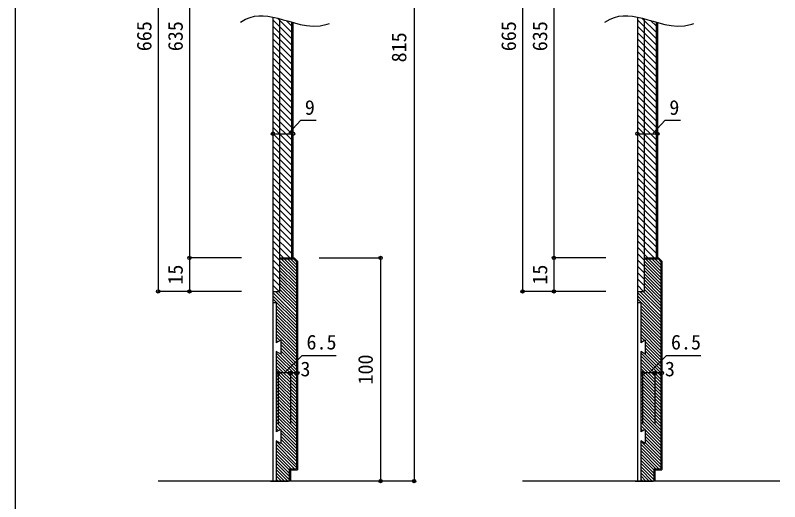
# Model space of a CAD drawing. Units: millimetres, scale not verified. Extents: x -600 to 570, y -431 to 418.
# Drawn here: x -81 to 261.4, y -108.2 to 109.7 of the extents above; entities that cross this region are included whole.
import ezdxf
from ezdxf.enums import TextEntityAlignment as Align

# ---------------------------------------------------------------- set-up
doc = ezdxf.new("R2010")
doc.units = ezdxf.units.MM
doc.header["$LTSCALE"] = 3
doc.header["$PDMODE"] = 32
doc.header["$PDSIZE"] = 1.5
for name, color, linetype in [('0-1_通り芯', 3, 'Continuous'), ('0-3_仕上', 7, 'Continuous'), ('0-A_文字', 7, 'Continuous'), ('0-B_寸法', 7, 'Continuous'), ('0-C_ハッチ', 4, 'Continuous')]:
    doc.layers.add(name, color=color, linetype=linetype)
doc.styles.add('ＭＳ ゴシック', font='')
doc.styles.get('ＭＳ ゴシック').set_extended_font_data('MS Gothic')

msp = doc.modelspace()

# ---------------------------------------------------------------- linework, layer by layer
at = {"layer": '0-1_通り芯'}
for p, q in [((-81, 417.5), (-81, -379)), ((34.373, 108.908), (34.373, -98.962)), ((42.873, 1.038), (42.873, 106.583)), ((43.373, 106.442), (43.373, 1.038)), ((197.607, 108.908), (197.607, -98.962)), ((206.107, 1.038), (206.107, 106.583)), ((206.607, 106.442), (206.607, 1.038)), ((37.373, 1.038), (37.373, -13.962)), ((37.373, 1.038), (43.863, 1.038)), ((37.373, 0.538), (43.656, 0.538)), ((44.873, -0.679), (43.656, 0.538)), ((45.373, -0.472), (43.863, 1.038)), ((200.607, 1.038), (200.607, -13.962)), ((200.607, 1.038), (207.097, 1.038)), ((200.607, 0.538), (206.89, 0.538)), ((208.107, -0.679), (206.89, 0.538)), ((208.607, -0.472), (207.097, 1.038)), ((44.873, -0.679), (44.873, -13.962)), ((45.373, -0.472), (45.373, -93.962)), ((208.107, -0.679), (208.107, -13.962)), ((208.607, -0.472), (208.607, -93.962)), ((44.873, -9.462), (44.873, -93.462)), ((208.107, -9.462), (208.107, -93.462)), ((34.373, -13.962), (37.373, -13.962)), ((197.607, -13.962), (200.607, -13.962)), ((34.373, -18.962), (35.873, -18.962)), ((35.873, -18.962), (35.873, -36.962)), ((197.607, -18.962), (199.107, -18.962)), ((199.107, -18.962), (199.107, -36.962)), ((37.873, -35.808), (35.873, -36.962)), ((37.873, -35.808), (37.873, -42.117)), ((201.107, -35.808), (199.107, -36.962)), ((201.107, -35.808), (201.107, -42.117)), ((37.873, -42.117), (35.873, -40.962)), ((35.873, -40.962), (35.873, -76.962)), ((201.107, -42.117), (199.107, -40.962)), ((199.107, -40.962), (199.107, -76.962)), ((37.873, -75.808), (35.873, -76.962)), ((37.873, -75.808), (37.873, -82.117)), ((201.107, -75.808), (199.107, -76.962)), ((201.107, -75.808), (201.107, -82.117)), ((41.873, -93.462), (44.873, -93.462)), ((41.873, -98.962), (41.873, -93.462)), ((42.373, -93.962), (45.373, -93.962)), ((42.373, -98.962), (42.373, -93.962)), ((205.107, -93.462), (208.107, -93.462)), ((205.107, -98.962), (205.107, -93.462)), ((205.607, -93.962), (208.607, -93.962)), ((205.607, -98.962), (205.607, -93.962)), ((33.373, -98.962), (41.373, -98.962)), ((196.607, -98.962), (204.607, -98.962))]:
    msp.add_line(p, q, dxfattribs=at)
at = {"layer": '0-1_通り芯', "color": 4}
for p, q in [((37.373, 108.16), (37.373, 1.038)), ((200.607, 108.16), (200.607, 1.038))]:
    msp.add_line(p, q, dxfattribs=at)
at = {"layer": '0-1_通り芯'}
for points in [[(37.873, -82.117), (35.873, -80.962), (35.873, -98.962)], [(201.107, -82.117), (199.107, -80.962), (199.107, -98.962)]]:
    msp.add_lwpolyline(points, dxfattribs=at)
at = {"layer": '0-3_仕上'}
for p, q in [((55.125, -98.962), (-17.018, -98.962)), ((261.355, -98.962), (146.215, -98.962))]:
    msp.add_line(p, q, dxfattribs=at)
at = {"layer": '0-A_文字'}
for points in [[(19.87, 106.641), (22.161, 107.973), (24.119, 108.774), (26.062, 109.272), (28.031, 109.508), (30.059, 109.512), (32.166, 109.305), (34.358, 108.912), (36.634, 108.366), (38.995, 107.708), (41.442, 106.989), (43.988, 106.267), (46.646, 105.614), (49.443, 105.113), (52.394, 104.868), (55.496, 105.005), (58.704, 105.65), (59.733, 106.048)], [(183.103, 106.641), (185.395, 107.973), (187.352, 108.774), (189.295, 109.272), (191.264, 109.508), (193.292, 109.512), (195.399, 109.305), (197.591, 108.912), (199.868, 108.366), (202.228, 107.708), (204.675, 106.989), (207.222, 106.267), (209.88, 105.614), (212.676, 105.113), (215.627, 104.868), (218.73, 105.005), (221.937, 105.65), (222.966, 106.048)]]:
    msp.add_lwpolyline(points, dxfattribs=at)
at = {"layer": '0-B_寸法', "color": 4}
for p, q in [((97.606, 289.656), (97.606, -98.962)), ((-17.018, 224.656), (-17.018, -13.962)), ((-3.018, 224.656), (-3.018, -13.962)), ((146.215, 224.656), (146.215, -13.962)), ((160.215, 224.656), (160.215, -13.962)), ((34.373, 61.019), (34.373, 56.666)), ((43.373, 61.019), (43.373, 56.666)), ((197.607, 61.019), (197.607, 56.666)), ((206.607, 61.019), (206.607, 56.666)), ((34.373, 56.666), (43.373, 56.666)), ((197.607, 56.666), (206.607, 56.666)), ((20.24, 1.038), (-3.018, 1.038)), ((183.473, 1.038), (160.215, 1.038)), ((20.24, -13.962), (-17.018, -13.962)), ((183.473, -13.962), (146.215, -13.962)), ((36.874, -73.324), (36.874, -50.481)), ((45.373, -50.481), (36.874, -50.481)), ((42.373, -73.324), (42.373, -50.481)), ((45.373, -50.481), (45.373, -73.324)), ((200.107, -73.324), (200.107, -50.481)), ((208.607, -50.481), (200.107, -50.481)), ((205.607, -73.324), (205.607, -50.481)), ((208.607, -50.481), (208.607, -73.324)), ((97.606, -98.962), (55.125, -98.962))]:
    msp.add_line(p, q, dxfattribs=at)
for points in [[(41.484, 56.92), (46.887, 62.66), (53.68, 62.66)], [(204.717, 56.92), (210.12, 62.66), (216.913, 62.66)], [(55.125, 1.038), (82.606, 1.038), (82.606, -98.962)], [(39.623, -50.481), (47.411, -42.694), (62.745, -42.694)], [(202.857, -50.481), (210.644, -42.694), (225.978, -42.694)]]:
    msp.add_lwpolyline(points, dxfattribs=at)
at = {"layer": '0-B_寸法'}
for p in [(34.373, 56.666), (43.373, 56.666), (197.607, 56.666), (206.607, 56.666), (-3.018, 1.038), (82.606, 1.038), (160.215, 1.038), (-17.018, -13.962), (-3.018, -13.962), (146.215, -13.962), (160.215, -13.962), (36.874, -50.481), (42.373, -50.481), (45.373, -50.481), (200.107, -50.481), (205.607, -50.481), (208.607, -50.481), (82.606, -98.962), (97.606, -98.962)]:
    msp.add_point(p, dxfattribs=at)
at = {"layer": '0-C_ハッチ'}
for p, q in [((42.873, 99.092), (34.373, 107.592)), ((42.873, 101.92), (36.363, 108.431)), ((42.873, 104.749), (40.297, 107.326)), ((206.107, 99.092), (197.607, 107.592)), ((206.107, 101.92), (199.596, 108.431)), ((206.107, 104.749), (203.53, 107.326)), ((42.873, 96.264), (34.373, 104.764)), ((206.107, 96.264), (197.607, 104.764)), ((42.873, 93.435), (34.373, 101.935)), ((206.107, 93.435), (197.607, 101.935)), ((42.873, 90.607), (34.373, 99.107)), ((42.873, 87.778), (34.373, 96.278)), ((206.107, 90.607), (197.607, 99.107)), ((206.107, 87.778), (197.607, 96.278)), ((42.873, 84.95), (34.373, 93.45)), ((206.107, 84.95), (197.607, 93.45)), ((42.873, 82.121), (34.373, 90.622)), ((206.107, 82.121), (197.607, 90.622)), ((42.873, 79.293), (34.373, 87.793)), ((206.107, 79.293), (197.607, 87.793)), ((42.873, 76.465), (34.373, 84.965)), ((206.107, 76.465), (197.607, 84.965)), ((42.873, 73.636), (34.373, 82.136)), ((42.873, 70.808), (34.373, 79.308)), ((206.107, 73.636), (197.607, 82.136)), ((206.107, 70.808), (197.607, 79.308)), ((42.873, 67.979), (34.373, 76.479)), ((206.107, 67.979), (197.607, 76.479)), ((42.873, 65.151), (34.373, 73.651)), ((206.107, 65.151), (197.607, 73.651)), ((42.873, 62.323), (34.373, 70.823)), ((206.107, 62.323), (197.607, 70.823)), ((42.873, 59.494), (34.373, 67.994)), ((42.873, 56.666), (34.373, 65.166)), ((206.107, 59.494), (197.607, 67.994)), ((206.107, 56.666), (197.607, 65.166)), ((42.873, 53.837), (34.373, 62.337)), ((206.107, 53.837), (197.607, 62.337)), ((42.873, 51.009), (34.373, 59.509)), ((206.107, 51.009), (197.607, 59.509)), ((42.873, 48.18), (34.373, 56.68)), ((206.107, 48.18), (197.607, 56.68)), ((42.873, 45.352), (34.373, 53.852)), ((206.107, 45.352), (197.607, 53.852)), ((42.873, 42.523), (34.373, 51.023)), ((42.873, 39.695), (34.373, 48.195)), ((206.107, 42.523), (197.607, 51.023)), ((206.107, 39.695), (197.607, 48.195)), ((42.873, 36.867), (34.373, 45.367)), ((206.107, 36.867), (197.607, 45.367)), ((42.873, 34.038), (34.373, 42.538)), ((206.107, 34.038), (197.607, 42.538)), ((42.873, 31.21), (34.373, 39.71)), ((206.107, 31.21), (197.607, 39.71)), ((42.873, 28.381), (34.373, 36.881)), ((206.107, 28.381), (197.607, 36.881)), ((42.873, 25.553), (34.373, 34.053)), ((42.873, 22.725), (34.373, 31.224)), ((206.107, 25.553), (197.607, 34.053)), ((206.107, 22.725), (197.607, 31.224)), ((42.873, 19.896), (34.373, 28.396)), ((206.107, 19.896), (197.607, 28.396)), ((42.873, 17.068), (34.373, 25.568)), ((206.107, 17.068), (197.607, 25.568)), ((42.873, 14.239), (34.373, 22.739)), ((206.107, 14.239), (197.607, 22.739)), ((42.873, 11.411), (34.373, 19.911)), ((206.107, 11.411), (197.607, 19.911)), ((42.873, 8.582), (34.373, 17.082)), ((42.873, 5.754), (34.373, 14.254)), ((206.107, 8.582), (197.607, 17.082)), ((206.107, 5.754), (197.607, 14.254)), ((42.873, 2.925), (34.373, 11.425)), ((206.107, 2.925), (197.607, 11.425)), ((41.933, 1.038), (34.373, 8.597)), ((205.166, 1.038), (197.607, 8.597)), ((39.104, 1.038), (34.373, 5.769)), ((202.338, 1.038), (197.607, 5.769)), ((37.373, -0.06), (34.373, 2.94)), ((37.373, -2.888), (34.373, 0.112)), ((44.873, -6.324), (38.012, 0.538)), ((44.873, -4.909), (39.426, 0.538)), ((44.873, -3.495), (40.84, 0.538)), ((44.873, -2.081), (42.255, 0.538)), ((200.607, -0.06), (197.607, 2.94)), ((200.607, -2.888), (197.607, 0.112)), ((208.107, -6.324), (201.245, 0.538)), ((208.107, -4.909), (202.659, 0.538)), ((208.107, -3.495), (204.074, 0.538)), ((208.107, -2.081), (205.488, 0.538)), ((37.373, -5.717), (34.373, -2.717)), ((44.873, -7.738), (37.373, -0.238)), ((44.873, -9.152), (37.373, -1.653)), ((44.873, -10.566), (37.373, -3.067)), ((200.607, -5.717), (197.607, -2.717)), ((208.107, -7.738), (200.607, -0.238)), ((208.107, -9.152), (200.607, -1.653)), ((208.107, -10.566), (200.607, -3.067)), ((37.373, -8.545), (34.373, -5.545)), ((44.873, -11.98), (37.373, -4.48)), ((44.873, -13.395), (37.373, -5.895)), ((200.607, -8.545), (197.607, -5.545)), ((208.107, -11.98), (200.607, -4.48)), ((208.107, -13.395), (200.607, -5.895)), ((37.373, -11.374), (34.373, -8.373)), ((44.873, -14.809), (37.373, -7.309)), ((44.873, -16.223), (37.373, -8.723)), ((44.873, -17.637), (37.373, -10.137)), ((200.607, -11.374), (197.607, -8.373)), ((208.107, -14.809), (200.607, -7.309)), ((208.107, -16.223), (200.607, -8.723)), ((208.107, -17.637), (200.607, -10.137)), ((37.134, -13.962), (34.373, -11.202)), ((44.873, -19.051), (37.373, -11.551)), ((44.873, -20.466), (37.373, -12.966)), ((200.367, -13.962), (197.607, -11.202)), ((208.107, -19.051), (200.607, -11.551)), ((208.107, -20.466), (200.607, -12.966)), ((44.873, -25.01), (34.373, -14.509)), ((44.873, -26.424), (34.373, -15.924)), ((44.873, -23.294), (35.542, -13.962)), ((44.873, -21.88), (36.956, -13.962)), ((208.107, -25.01), (197.607, -14.509)), ((208.107, -26.424), (197.607, -15.924)), ((208.107, -23.294), (198.775, -13.962)), ((208.107, -21.88), (200.189, -13.962)), ((44.873, -27.838), (34.373, -17.338)), ((44.873, -29.252), (35.873, -20.252)), ((208.107, -27.838), (197.607, -17.338)), ((208.107, -29.252), (199.107, -20.252)), ((44.873, -30.667), (35.873, -21.667)), ((44.873, -32.081), (35.873, -23.081)), ((208.107, -30.667), (199.107, -21.667)), ((208.107, -32.081), (199.107, -23.081)), ((44.873, -33.495), (35.873, -24.495)), ((44.873, -34.909), (35.873, -25.909)), ((44.873, -36.324), (35.873, -27.323)), ((208.107, -33.495), (199.107, -24.495)), ((208.107, -34.909), (199.107, -25.909)), ((208.107, -36.324), (199.107, -27.323)), ((44.873, -37.738), (35.873, -28.738)), ((44.873, -39.152), (35.873, -30.152)), ((208.107, -37.738), (199.107, -28.738)), ((208.107, -39.152), (199.107, -30.152)), ((44.873, -40.566), (35.873, -31.566)), ((44.873, -41.98), (35.873, -32.98)), ((208.107, -40.566), (199.107, -31.566)), ((208.107, -41.98), (199.107, -32.98)), ((37.501, -36.022), (35.873, -34.395)), ((36.605, -36.54), (35.873, -35.809)), ((44.873, -43.395), (37.873, -36.395)), ((200.735, -36.022), (199.107, -34.395)), ((199.838, -36.54), (199.107, -35.809)), ((208.107, -43.395), (201.107, -36.395)), ((44.873, -44.809), (37.873, -37.809)), ((44.873, -46.223), (37.873, -39.223)), ((44.873, -47.637), (37.873, -40.637)), ((208.107, -44.809), (201.107, -37.809)), ((208.107, -46.223), (201.107, -39.223)), ((208.107, -47.637), (201.107, -40.637)), ((44.873, -50.466), (35.873, -41.466)), ((44.873, -51.88), (35.873, -42.88)), ((44.873, -53.294), (35.873, -44.294)), ((44.873, -49.051), (37.873, -42.051)), ((208.107, -50.466), (199.107, -41.466)), ((208.107, -51.88), (199.107, -42.88)), ((208.107, -53.294), (199.107, -44.294)), ((208.107, -49.051), (201.107, -42.051)), ((44.873, -54.708), (35.873, -45.708)), ((44.873, -56.123), (35.873, -47.123)), ((208.107, -54.708), (199.107, -45.708)), ((208.107, -56.123), (199.107, -47.123)), ((44.873, -57.537), (35.873, -48.537)), ((44.873, -58.951), (35.873, -49.951)), ((208.107, -57.537), (199.107, -48.537)), ((208.107, -58.951), (199.107, -49.951)), ((44.873, -60.365), (35.873, -51.365)), ((44.873, -61.779), (35.873, -52.779)), ((44.873, -63.194), (35.873, -54.194)), ((208.107, -60.365), (199.107, -51.365)), ((208.107, -61.779), (199.107, -52.779)), ((208.107, -63.194), (199.107, -54.194)), ((44.873, -64.608), (35.873, -55.608)), ((44.873, -66.022), (35.873, -57.022)), ((208.107, -64.608), (199.107, -55.608)), ((208.107, -66.022), (199.107, -57.022)), ((44.873, -67.436), (35.873, -58.436)), ((44.873, -68.851), (35.873, -59.851)), ((44.873, -70.265), (35.873, -61.265)), ((208.107, -67.436), (199.107, -58.436)), ((208.107, -68.851), (199.107, -59.851)), ((208.107, -70.265), (199.107, -61.265)), ((44.873, -71.679), (35.873, -62.679)), ((44.873, -73.093), (35.873, -64.093)), ((208.107, -71.679), (199.107, -62.679)), ((208.107, -73.093), (199.107, -64.093)), ((44.873, -74.507), (35.873, -65.507)), ((44.873, -75.922), (35.873, -66.922)), ((44.873, -77.336), (35.873, -68.336)), ((208.107, -74.507), (199.107, -65.507)), ((208.107, -75.922), (199.107, -66.922)), ((208.107, -77.336), (199.107, -68.336)), ((44.873, -78.75), (35.873, -69.75)), ((44.873, -80.164), (35.873, -71.164)), ((208.107, -78.75), (199.107, -69.75)), ((208.107, -80.164), (199.107, -71.164)), ((44.873, -81.579), (35.873, -72.578)), ((44.873, -82.993), (35.873, -73.993)), ((208.107, -81.579), (199.107, -72.578)), ((208.107, -82.993), (199.107, -73.993)), ((36.859, -76.393), (35.873, -75.407)), ((44.873, -84.407), (37.873, -77.407)), ((200.093, -76.393), (199.107, -75.407)), ((208.107, -84.407), (201.107, -77.407)), ((44.873, -90.064), (35.873, -81.064)), ((44.873, -85.821), (37.873, -78.821)), ((44.873, -87.235), (37.873, -80.235)), ((44.873, -88.65), (37.873, -81.65)), ((208.107, -90.064), (199.107, -81.064)), ((208.107, -85.821), (201.107, -78.821)), ((208.107, -87.235), (201.107, -80.235)), ((208.107, -88.65), (201.107, -81.65)), ((44.858, -91.462), (35.873, -82.478)), ((44.873, -92.892), (35.873, -83.892)), ((44.029, -93.462), (35.873, -85.306)), ((208.091, -91.462), (199.107, -82.478)), ((208.107, -92.892), (199.107, -83.892)), ((207.263, -93.462), (199.107, -85.306)), ((42.615, -93.462), (35.873, -86.721)), ((41.873, -94.135), (35.873, -88.135)), ((205.848, -93.462), (199.107, -86.721)), ((205.107, -94.135), (199.107, -88.135)), ((41.873, -95.549), (35.873, -89.549)), ((41.873, -96.963), (35.873, -90.963)), ((41.873, -98.377), (35.873, -92.378)), ((205.107, -95.549), (199.107, -89.549)), ((205.107, -96.963), (199.107, -90.963)), ((205.107, -98.377), (199.107, -92.378)), ((41.044, -98.962), (35.873, -93.792)), ((39.63, -98.962), (35.873, -95.206)), ((204.277, -98.962), (199.107, -93.792)), ((202.863, -98.962), (199.107, -95.206)), ((38.216, -98.962), (35.873, -96.62)), ((36.801, -98.962), (35.873, -98.034)), ((201.449, -98.962), (199.107, -96.62)), ((200.035, -98.962), (199.107, -98.034))]:
    msp.add_line(p, q, dxfattribs=at)

# ---------------------------------------------------------------- texts
at = {"layer": '0-B_寸法', "style": 'ＭＳ ゴシック'}
for s, p in [('665', (-18.018, 93.597)), ('635', (-4.018, 93.597)), ('665', (145.215, 93.597)), ('635', (159.215, 93.597)), ('815', (96.106, 88.597)), ('15', (-4.018, -10.962)), ('15', (159.215, -10.962)), ('100', (81.106, -55.712))]:
    msp.add_text(s, height=6.598, rotation=90, dxfattribs=at).set_placement(p, align=Align.BOTTOM_LEFT)
for s, p in [('9', (48.686, 63.127)), ('9', (211.919, 63.127)), ('6.5', (49.409, -41.985)), ('6.5', (212.643, -41.985)), ('3', (46.7, -54.007)), ('3', (209.934, -54.007))]:
    msp.add_text(s, height=6.598, dxfattribs=at).set_placement(p, align=Align.BOTTOM_LEFT)

doc.saveas('drawing.dxf')
